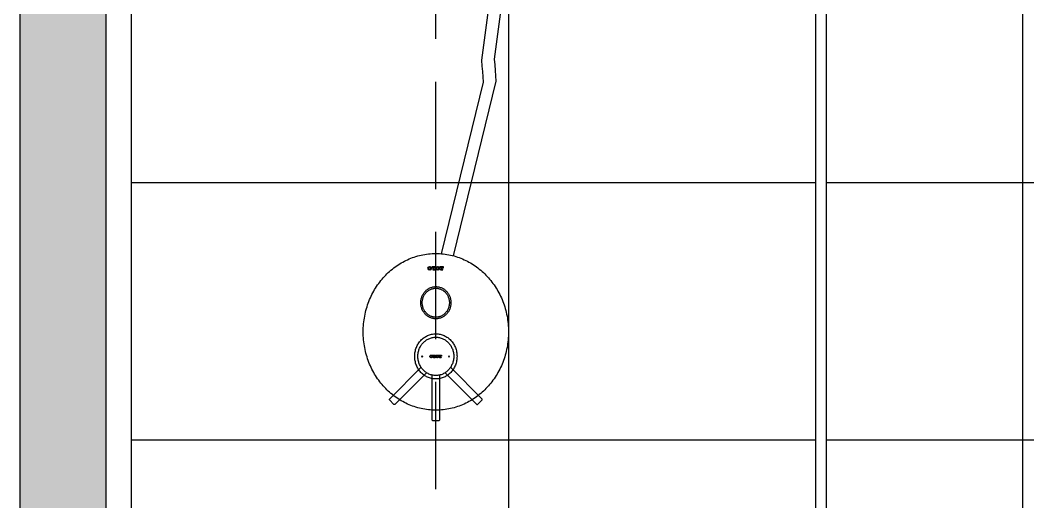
# Model space of a CAD drawing. Extents: x 468514 to 728049, y -74127 to 69080.
# Drawn here: x 635539 to 636715, y -69699 to -69137 of the extents above; entities that cross this region are included whole.
import ezdxf

# ---------------------------------------------------------------- set-up
doc = ezdxf.new("R2010")
doc.units = 0
doc.header["$LTSCALE"] = 500
doc.header["$MEASUREMENT"] = 0
doc.linetypes.add('DASH', pattern=[0.35, 0.25, -0.1])
doc.linetypes.add('HIDDEN2', pattern=[0.1875, 0.125, -0.0625])
for name, color, linetype in [('E 立面填充', 250, 'Continuous'), ('E 立面墙体', 245, 'Continuous'), ('E 立面家具、洁具', 153, 'Continuous'), ('E 立面材料分格线', 8, 'Continuous'), ('E 立面装饰完成线', 225, 'Continuous'), ('L-立面家具、洁具', 153, 'Continuous')]:
    doc.layers.add(name, color=color, linetype=linetype)

# ---------------------------------------------------------------- blocks, each defined once
blk = doc.blocks.new('A$C2F8A30B2')
at = {"linetype": 'HIDDEN2', "lineweight": -2, "ltscale": 20}
h = blk.add_hatch(color=256, dxfattribs=at)
h.dxf.hatch_style = 2
h.paths.add_polyline_path([(28.4, -13.4), (29, -12.8), (30.3, -12.6), (31.6, -12.9), (32.1, -13.4), (32.5, -14.6), (32.3, -15.6), (31.6, -16.4), (30.3, -16.7), (29.1, -16.5), (28.2, -15.4), (28.1, -14.6)])
h.paths.add_polyline_path([(29.4, -15.7), (30.3, -16.2), (31.2, -15.6), (31.4, -14.7), (31.3, -13.8), (30.8, -13.2), (30.3, -13.1), (29.4, -13.5), (29.1, -14.6)])
h = blk.add_hatch(color=256)
h.dxf.hatch_style = 2
edge = h.paths.add_edge_path()
edge.add_spline(control_points=[(34.9, -12.8), (34.9, -12.8), (34.9, -12.8), (34.9, -12.8), (34.9, -12.8), (37, -12.8), (37, -12.8), (37, -12.8), (37, -14.2), (37, -14.2), (37, -14.2), (36.5, -14.2), (36.5, -14.2), (36.5, -14.2), (36.5, -13.2), (35.7, -13.2), (35.7, -13.2), (35.4, -13.2), (35.4, -13.2), (35.4, -13.2), (35.4, -15.9), (35.4, -15.9), (35.4, -15.9), (35.6, -16.1), (35.6, -16.1), (35.6, -16.1), (36.2, -16.1), (36.2, -16.1), (36.2, -16.1), (36.2, -16.6), (36.2, -16.6), (36.2, -16.6), (34.9, -16.6), (34.9, -16.6), (34.9, -16.6), (33.6, -16.6), (33.6, -16.6), (33.6, -16.6), (33.6, -16.1), (33.6, -16.1), (33.6, -16.1), (34.2, -16.1), (34.2, -16.1), (34.2, -16.1), (34.4, -15.9), (34.4, -15.9), (34.4, -15.9), (34.4, -13.2), (34.4, -13.2), (34.4, -13.2), (34.1, -13.2), (34.1, -13.2), (34.1, -13.2), (33.3, -14.2), (33.3, -14.2), (33.3, -14.2), (32.8, -14.2), (32.8, -14.2), (32.8, -14.2), (32.8, -12.8), (32.8, -12.8), (32.8, -12.8), (34.9, -12.8), (34.9, -12.8), (34.9, -12.8), (34.9, -12.8)], knot_values=[-1, 0, 0, 0, 0, 0, 1, 1, 1, 2, 2, 2, 3, 3, 3, 4, 4, 4, 5, 5, 5, 6, 6, 6, 7, 7, 7, 8, 8, 8, 9, 9, 9, 10, 10, 10, 11, 11, 11, 12, 12, 12, 13, 13, 13, 14, 14, 14, 15, 15, 15, 16, 16, 16, 17, 17, 17, 18, 18, 18, 19, 19, 19, 20, 20, 20, 21, 21, 21, 21], degree=3, periodic=0)
h = blk.add_hatch(color=256, dxfattribs=at)
h.dxf.hatch_style = 2
h.paths.add_polyline_path([(37.7, -13.4), (38.3, -12.8), (39.5, -12.6), (40.8, -12.9), (41.4, -13.4), (41.7, -14.6), (41.6, -15.6), (40.8, -16.4), (39.5, -16.7), (38.3, -16.5), (37.4, -15.4), (37.3, -14.6)])
h.paths.add_polyline_path([(38.6, -15.7), (39.5, -16.2), (40.5, -15.6), (40.7, -14.7), (40.6, -13.8), (40.1, -13.2), (39.5, -13.1), (38.7, -13.5), (38.4, -14.6)])
h = blk.add_hatch(color=256)
h.dxf.hatch_style = 2
edge = h.paths.add_edge_path()
edge.add_spline(control_points=[(44.2, -12.8), (44.2, -12.8), (44.2, -12.8), (44.2, -12.8), (44.2, -12.8), (46.2, -12.8), (46.2, -12.8), (46.2, -12.8), (46.2, -14.2), (46.2, -14.2), (46.2, -14.2), (45.7, -14.2), (45.7, -14.2), (45.7, -14.2), (45.8, -13.2), (44.9, -13.2), (44.9, -13.2), (44.6, -13.2), (44.6, -13.2), (44.6, -13.2), (44.6, -15.9), (44.6, -15.9), (44.6, -15.9), (44.9, -16.1), (44.9, -16.1), (44.9, -16.1), (45.4, -16.1), (45.4, -16.1), (45.4, -16.1), (45.4, -16.6), (45.4, -16.6), (45.4, -16.6), (44.2, -16.6), (44.2, -16.6), (44.2, -16.6), (42.9, -16.6), (42.9, -16.6), (42.9, -16.6), (42.9, -16.1), (42.9, -16.1), (42.9, -16.1), (43.5, -16.1), (43.5, -16.1), (43.5, -16.1), (43.7, -15.9), (43.7, -15.9), (43.7, -15.9), (43.7, -13.2), (43.7, -13.2), (43.7, -13.2), (43.4, -13.2), (43.4, -13.2), (42.6, -13.2), (42.6, -14.2), (42.6, -14.2), (42.6, -14.2), (42.1, -14.2), (42.1, -14.2), (42.1, -14.2), (42.1, -12.8), (42.1, -12.8), (42.1, -12.8), (44.2, -12.8), (44.2, -12.8), (44.2, -12.8), (44.2, -12.8)], knot_values=[-1, 0, 0, 0, 0, 0, 1, 1, 1, 2, 2, 2, 3, 3, 3, 4, 4, 4, 5, 5, 5, 6, 6, 6, 7, 7, 7, 8, 8, 8, 9, 9, 9, 10, 10, 10, 11, 11, 11, 12, 12, 12, 13, 13, 13, 14, 14, 14, 15, 15, 15, 16, 16, 16, 17, 17, 17, 18, 18, 18, 19, 19, 19, 20, 20, 20, 21, 21, 21, 21], degree=3, periodic=0)
h = blk.add_hatch(color=256, dxfattribs=at)
h.dxf.hatch_style = 2
h.paths.add_polyline_path([(20.7, -117.5), (21.4, -118.2), (22.1, -117.5), (21.4, -116.8)])
h = blk.add_hatch(color=256, dxfattribs=at)
h.dxf.hatch_style = 2
h.paths.add_polyline_path([(30.6, -116.5), (31, -116), (32, -115.8), (32.9, -116.1), (33.4, -116.5), (33.6, -117.4), (33.5, -118.1), (32.9, -118.7), (32, -119), (31.1, -118.8), (30.4, -118), (30.3, -117.4)])
h.paths.add_polyline_path([(31.3, -118.2), (32, -118.6), (32.7, -118.1), (32.8, -117.4), (32.7, -116.8), (32.4, -116.3), (32, -116.2), (31.3, -116.5), (31.1, -117.4)])
h = blk.add_hatch(color=256, dxfattribs=at)
h.dxf.hatch_style = 2
h.paths.add_polyline_path([(35.5, -116), (37, -116), (37, -117.1), (36.6, -117.1), (36.1, -116.3), (35.8, -116.3), (35.8, -118.3), (36, -118.5), (36.4, -118.5), (36.4, -118.9), (35.5, -118.9), (34.5, -118.9), (34.5, -118.5), (34.9, -118.5), (35.1, -118.3), (35.1, -116.3), (34.9, -116.3), (34.3, -117.1), (33.9, -117.1), (33.9, -116)])
h = blk.add_hatch(color=256, dxfattribs=at)
h.dxf.hatch_style = 2
h.paths.add_polyline_path([(37.5, -116.5), (38, -116), (38.9, -115.8), (39.9, -116.1), (40.3, -116.5), (40.6, -117.4), (40.5, -118.1), (39.9, -118.7), (38.9, -119), (38, -118.8), (37.4, -118), (37.3, -117.4)])
h.paths.add_polyline_path([(38.2, -118.2), (38.9, -118.6), (39.7, -118.1), (39.8, -117.4), (39.7, -116.8), (39.3, -116.3), (38.9, -116.2), (38.3, -116.5), (38.1, -117.4)])
h = blk.add_hatch(color=256, dxfattribs=at)
h.dxf.hatch_style = 2
h.paths.add_polyline_path([(42.4, -116), (44, -116), (44, -117.1), (43.6, -117.1), (43, -116.3), (42.8, -116.3), (42.8, -118.3), (43, -118.5), (43.4, -118.5), (43.4, -118.9), (42.4, -118.9), (41.5, -118.9), (41.5, -118.5), (41.9, -118.5), (42.1, -118.3), (42.1, -116.3), (41.8, -116.3), (41.3, -117.1), (40.9, -117.1), (40.9, -116)])
h = blk.add_hatch(color=256, dxfattribs=at)
h.dxf.hatch_style = 2
h.paths.add_polyline_path([(51.9, -117.5), (52.6, -118.2), (53.3, -117.5), (52.6, -116.8)])
for p, q in [((99, 292.4, 0), (90.6, 228.1, 0)), ((114, 293.6, 0), (105.5, 229.3, 0)), ((90.6, 228.1, 0), (91.1, 221.3, 0)), ((105.5, 229.3, 0), (106, 222.5, 0)), ((91.1, 221.3, 0), (91.6, 214.7, 0)), ((91.6, 214.7, 0), (92, 208.5, 0)), ((106, 222.5, 0), (106.5, 215.9, 0)), ((106.5, 215.9, 0), (107, 209.7, 0)), ((92.5, 202.5, 0), (43.4, 2.4, 0)), ((107.4, 203.8, 0), (57.5, 0, 0)), ((92, 208.5, 0), (92.5, 202.5, 0)), ((107, 209.7, 0), (107.4, 203.8, 0)), ((37.1, 2.6), (37.1, 2.6)), ((28.1, -14.6), (28.4, -13.4)), ((28.2, -15.4), (28.1, -14.6)), ((29.1, -16.5), (28.2, -15.4)), ((28.4, -13.4), (29, -12.8)), ((28.4, -13.4), (28.4, -13.4)), ((29, -12.8), (30.3, -12.6)), ((29.4, -13.5), (29.1, -14.6)), ((29.1, -14.6), (29.4, -15.7)), ((30.3, -16.7), (29.1, -16.5)), ((30.3, -13.1), (29.4, -13.5)), ((29.4, -15.7), (30.3, -16.2)), ((29.4, -15.7), (29.4, -15.7)), ((30.3, -12.6), (31.6, -12.9)), ((30.8, -13.2), (30.3, -13.1)), ((30.3, -16.2), (31.2, -15.6)), ((31.6, -16.4), (30.3, -16.7)), ((31.3, -13.8), (30.8, -13.2)), ((31.2, -15.6), (31.4, -14.7)), ((31.4, -14.7), (31.3, -13.8)), ((31.6, -12.9), (32.1, -13.4)), ((32.3, -15.6), (31.6, -16.4)), ((32.1, -13.4), (32.5, -14.6)), ((32.5, -14.6), (32.3, -15.6)), ((37.3, -14.6), (37.7, -13.4)), ((37.4, -15.4), (37.3, -14.6)), ((38.3, -16.5), (37.4, -15.4)), ((37.7, -13.4), (38.3, -12.8)), ((37.7, -13.4), (37.7, -13.4)), ((38.3, -12.8), (39.5, -12.6)), ((39.5, -16.7), (38.3, -16.5)), ((38.7, -13.5), (38.4, -14.6)), ((38.4, -14.6), (38.6, -15.7)), ((38.6, -15.7), (39.5, -16.2)), ((38.6, -15.7), (38.6, -15.7)), ((39.5, -13.1), (38.7, -13.5)), ((39.5, -12.6), (40.8, -12.9)), ((40.1, -13.2), (39.5, -13.1)), ((39.5, -16.2), (40.5, -15.6)), ((40.8, -16.4), (39.5, -16.7)), ((40.6, -13.8), (40.1, -13.2)), ((40.5, -15.6), (40.7, -14.7)), ((40.7, -14.7), (40.6, -13.8)), ((40.8, -12.9), (41.4, -13.4)), ((41.6, -15.6), (40.8, -16.4)), ((41.4, -13.4), (41.7, -14.6)), ((41.7, -14.6), (41.6, -15.6)), ((122.1, -89), (122.1, -89)), ((21.4, -116.8), (20.7, -117.5)), ((20.7, -117.5), (21.4, -118.2)), ((20.7, -117.5), (20.7, -117.5)), ((22.1, -117.5), (21.4, -116.8)), ((21.4, -118.2), (22.1, -117.5)), ((30.3, -117.4), (30.6, -116.5)), ((30.4, -118), (30.3, -117.4)), ((30.6, -116.5), (31, -116)), ((30.6, -116.5), (30.6, -116.5)), ((31, -116), (32, -115.8)), ((31.3, -116.5), (31.1, -117.4)), ((31.1, -117.4), (31.3, -118.2)), ((32, -116.2), (31.3, -116.5)), ((32, -115.8), (32.9, -116.1)), ((32.4, -116.3), (32, -116.2)), ((32.7, -116.8), (32.4, -116.3)), ((32.8, -117.4), (32.7, -116.8)), ((32.7, -118.1), (32.8, -117.4)), ((32.9, -116.1), (33.4, -116.5)), ((33.4, -116.5), (33.6, -117.4)), ((33.6, -117.4), (33.5, -118.1)), ((33.9, -117.1), (33.9, -116)), ((33.9, -116), (35.5, -116)), ((34.3, -117.1), (33.9, -117.1)), ((34.9, -116.3), (34.3, -117.1)), ((35.1, -116.3), (34.9, -116.3)), ((35.1, -118.3), (35.1, -116.3)), ((35.5, -116), (37, -116)), ((35.5, -116), (35.5, -116)), ((36.1, -116.3), (35.8, -116.3)), ((35.8, -116.3), (35.8, -118.3)), ((36.6, -117.1), (36.1, -116.3)), ((37, -117.1), (36.6, -117.1)), ((37, -116), (37, -117.1)), ((37.3, -117.4), (37.5, -116.5)), ((37.4, -118), (37.3, -117.4)), ((37.5, -116.5), (38, -116)), ((37.5, -116.5), (37.5, -116.5)), ((38, -116), (38.9, -115.8)), ((38.3, -116.5), (38.1, -117.4)), ((38.1, -117.4), (38.2, -118.2)), ((38.9, -116.2), (38.3, -116.5)), ((38.9, -115.8), (39.9, -116.1)), ((39.3, -116.3), (38.9, -116.2)), ((39.7, -116.8), (39.3, -116.3)), ((39.8, -117.4), (39.7, -116.8)), ((39.7, -118.1), (39.8, -117.4)), ((39.9, -116.1), (40.3, -116.5)), ((40.3, -116.5), (40.6, -117.4)), ((40.6, -117.4), (40.5, -118.1)), ((40.9, -117.1), (40.9, -116)), ((40.9, -116), (42.4, -116)), ((41.3, -117.1), (40.9, -117.1)), ((41.8, -116.3), (41.3, -117.1)), ((42.1, -116.3), (41.8, -116.3)), ((42.1, -118.3), (42.1, -116.3)), ((42.4, -116), (44, -116)), ((42.4, -116), (42.4, -116)), ((43, -116.3), (42.8, -116.3)), ((42.8, -116.3), (42.8, -118.3)), ((43.6, -117.1), (43, -116.3)), ((44, -117.1), (43.6, -117.1)), ((44, -116), (44, -117.1)), ((52.6, -116.8), (51.9, -117.5)), ((51.9, -117.5), (52.6, -118.2)), ((51.9, -117.5), (51.9, -117.5)), ((53.3, -117.5), (52.6, -116.8)), ((52.6, -118.2), (53.3, -117.5)), ((31.1, -118.8), (30.4, -118)), ((32, -119), (31.1, -118.8)), ((31.3, -118.2), (32, -118.6)), ((31.3, -118.2), (31.3, -118.2)), ((32, -118.6), (32.7, -118.1)), ((32.9, -118.7), (32, -119)), ((33.5, -118.1), (32.9, -118.7)), ((34.5, -118.9), (34.5, -118.5)), ((34.5, -118.5), (34.9, -118.5)), ((35.5, -118.9), (34.5, -118.9)), ((34.9, -118.5), (35.1, -118.3)), ((36.4, -118.9), (35.5, -118.9)), ((35.8, -118.3), (36, -118.5)), ((36, -118.5), (36.4, -118.5)), ((36.4, -118.5), (36.4, -118.9)), ((38, -118.8), (37.4, -118)), ((38.9, -119), (38, -118.8)), ((38.2, -118.2), (38.9, -118.6)), ((38.2, -118.2), (38.2, -118.2)), ((38.9, -118.6), (39.7, -118.1)), ((39.9, -118.7), (38.9, -119)), ((40.5, -118.1), (39.9, -118.7)), ((41.5, -118.9), (41.5, -118.5)), ((41.5, -118.5), (41.9, -118.5)), ((42.4, -118.9), (41.5, -118.9)), ((41.9, -118.5), (42.1, -118.3)), ((43.4, -118.9), (42.4, -118.9)), ((42.8, -118.3), (43, -118.5)), ((43, -118.5), (43.4, -118.5)), ((43.4, -118.5), (43.4, -118.9)), ((-17, -167.1), (20, -130.1)), ((26.4, -136.5), (-10.6, -173.5)), ((26.4, -136.5), (26.4, -136.5)), ((32.7, -139.2), (32.7, -191.5)), ((32.7, -139.2), (32.7, -139.2)), ((41.8, -191.5), (41.8, -139.2)), ((48.1, -136.5), (85, -173.5)), ((48.1, -136.5), (48.1, -136.5)), ((91.5, -167.1), (54.5, -130.1)), ((-17, -168.1), (-17, -167.1)), ((-11.6, -173.5), (-17, -168.1)), ((-10.6, -173.5), (-11.6, -173.5)), ((85, -173.5), (86.1, -173.5)), ((86.1, -173.5), (91.5, -168.1)), ((91.5, -168.1), (91.5, -167.1)), ((32.7, -191.5), (33.5, -192.3)), ((33.5, -192.3), (41.1, -192.3)), ((41.1, -192.3), (41.8, -191.5))]:
    blk.add_line(p, q, dxfattribs=at)
for points, knots in [([(-47.5, -88.8), (-47.5, -139.2), (-9.6, -180.1), (37.3, -180.1), (84.1, -180.1), (122.1, -139.2), (122.1, -88.8), (122.1, -38.3), (84.1, 2.6), (37.3, 2.6), (-9.6, 2.6), (-47.5, -38.3), (-47.5, -88.8), (-47.5, -88.8), (-47.5, -88.8), (-47.5, -88.8)], [0, 0, 0, 0, 1, 1, 1, 2, 2, 2, 3, 3, 3, 4, 4, 4, 5, 5, 5, 5]), ([(34.9, -12.8), (34.9, -12.8), (37, -12.8), (37, -12.8), (37, -12.8), (37, -14.2), (37, -14.2), (37, -14.2), (36.5, -14.2), (36.5, -14.2), (36.5, -14.2), (36.5, -13.2), (35.7, -13.2), (35.7, -13.2), (35.4, -13.2), (35.4, -13.2), (35.4, -13.2), (35.4, -15.9), (35.4, -15.9), (35.4, -15.9), (35.6, -16.1), (35.6, -16.1), (35.6, -16.1), (36.2, -16.1), (36.2, -16.1), (36.2, -16.1), (36.2, -16.6), (36.2, -16.6), (36.2, -16.6), (34.9, -16.6), (34.9, -16.6), (34.9, -16.6), (33.6, -16.6), (33.6, -16.6), (33.6, -16.6), (33.6, -16.1), (33.6, -16.1), (33.6, -16.1), (34.2, -16.1), (34.2, -16.1), (34.2, -16.1), (34.4, -15.9), (34.4, -15.9), (34.4, -15.9), (34.4, -13.2), (34.4, -13.2), (34.4, -13.2), (34.1, -13.2), (34.1, -13.2), (34.1, -13.2), (33.3, -14.2), (33.3, -14.2), (33.3, -14.2), (32.8, -14.2), (32.8, -14.2), (32.8, -14.2), (32.8, -12.8), (32.8, -12.8), (32.8, -12.8), (34.9, -12.8), (34.9, -12.8), (34.9, -12.8), (34.9, -12.8), (34.9, -12.8)], [0, 0, 0, 0, 1, 1, 1, 2, 2, 2, 3, 3, 3, 4, 4, 4, 5, 5, 5, 6, 6, 6, 7, 7, 7, 8, 8, 8, 9, 9, 9, 10, 10, 10, 11, 11, 11, 12, 12, 12, 13, 13, 13, 14, 14, 14, 15, 15, 15, 16, 16, 16, 17, 17, 17, 18, 18, 18, 19, 19, 19, 20, 20, 20, 21, 21, 21, 21]), ([(44.2, -12.8), (44.2, -12.8), (46.2, -12.8), (46.2, -12.8), (46.2, -12.8), (46.2, -14.2), (46.2, -14.2), (46.2, -14.2), (45.7, -14.2), (45.7, -14.2), (45.7, -14.2), (45.8, -13.2), (44.9, -13.2), (44.9, -13.2), (44.6, -13.2), (44.6, -13.2), (44.6, -13.2), (44.6, -15.9), (44.6, -15.9), (44.6, -15.9), (44.9, -16.1), (44.9, -16.1), (44.9, -16.1), (45.4, -16.1), (45.4, -16.1), (45.4, -16.1), (45.4, -16.6), (45.4, -16.6), (45.4, -16.6), (44.2, -16.6), (44.2, -16.6), (44.2, -16.6), (42.9, -16.6), (42.9, -16.6), (42.9, -16.6), (42.9, -16.1), (42.9, -16.1), (42.9, -16.1), (43.5, -16.1), (43.5, -16.1), (43.5, -16.1), (43.7, -15.9), (43.7, -15.9), (43.7, -15.9), (43.7, -13.2), (43.7, -13.2), (43.7, -13.2), (43.4, -13.2), (43.4, -13.2), (42.6, -13.2), (42.6, -14.2), (42.6, -14.2), (42.6, -14.2), (42.1, -14.2), (42.1, -14.2), (42.1, -14.2), (42.1, -12.8), (42.1, -12.8), (42.1, -12.8), (44.2, -12.8), (44.2, -12.8), (44.2, -12.8), (44.2, -12.8), (44.2, -12.8)], [0, 0, 0, 0, 1, 1, 1, 2, 2, 2, 3, 3, 3, 4, 4, 4, 5, 5, 5, 6, 6, 6, 7, 7, 7, 8, 8, 8, 9, 9, 9, 10, 10, 10, 11, 11, 11, 12, 12, 12, 13, 13, 13, 14, 14, 14, 15, 15, 15, 16, 16, 16, 17, 17, 17, 18, 18, 18, 19, 19, 19, 20, 20, 20, 21, 21, 21, 21]), ([(54.9, -54.8), (54.9, -44.4), (47, -36), (37.3, -36), (27.6, -36), (19.7, -44.4), (19.7, -54.8), (19.7, -65.1), (27.6, -73.5), (37.3, -73.5), (47, -73.5), (54.9, -65.1), (54.9, -54.8), (54.9, -54.8), (54.9, -54.8), (54.9, -54.8)], [0, 0, 0, 0, 1, 1, 1, 2, 2, 2, 3, 3, 3, 4, 4, 4, 5, 5, 5, 5]), ([(53.1, -54.8), (53.1, -45.4), (46, -37.9), (37.3, -37.9), (28.5, -37.9), (21.4, -45.4), (21.4, -54.8), (21.4, -64.1), (28.5, -71.7), (37.3, -71.7), (46, -71.7), (53.1, -64.1), (53.1, -54.8), (53.1, -54.8), (53.1, -54.8), (53.1, -54.8)], [0, 0, 0, 0, 1, 1, 1, 2, 2, 2, 3, 3, 3, 4, 4, 4, 5, 5, 5, 5]), ([(62, -117.3), (62, -102.8), (50.9, -91), (37.3, -91), (23.6, -91), (12.6, -102.8), (12.6, -117.3), (12.6, -131.9), (23.6, -143.7), (37.3, -143.7), (50.9, -143.7), (62, -131.9), (62, -117.3), (62, -117.3), (62, -117.3), (62, -117.3)], [0, 0, 0, 0, 1, 1, 1, 2, 2, 2, 3, 3, 3, 4, 4, 4, 5, 5, 5, 5]), ([(58.2, -117.3), (58.2, -105), (48.8, -95), (37.3, -95), (25.7, -95), (16.3, -105), (16.3, -117.3), (16.3, -129.7), (25.7, -139.7), (37.3, -139.7), (48.8, -139.7), (58.2, -129.7), (58.2, -117.3), (58.2, -117.3), (58.2, -117.3), (58.2, -117.3)], [0, 0, 0, 0, 1, 1, 1, 2, 2, 2, 3, 3, 3, 4, 4, 4, 5, 5, 5, 5])]:
    blk.add_open_spline(points, degree=3, knots=knots, dxfattribs=at)

msp = doc.modelspace()

# ---------------------------------------------------------------- hatches: boundary and pattern name
at = {"layer": 'E 立面填充'}
h = msp.add_hatch(dxfattribs=at)
h.set_pattern_fill('_USER', color=256, scale=600, angle=90, pattern_type=0)
h.set_pattern_definition([(90, (637908.8, -70526.5), (-600, 4e-14), [])])
h.paths.add_polyline_path([(636479.8, -70476.5), (636498.8, -70476.5), (636498.8, -70526.5), (637908.8, -70526.5), (637908.8, -68126.5), (635668.8, -68126.5), (635668.8, -70526.5), (636448.8, -70526.5), (636448.8, -70476.5), (636467.8, -70476.5), (636467.8, -68446.5), (636463.8, -68446.5), (636463.8, -68426.5), (636483.8, -68426.5), (636483.8, -68446.5), (636479.8, -68446.5)])
h = msp.add_hatch(dxfattribs=at)
h.set_pattern_fill('_USER', color=256, scale=300, pattern_type=0)
h.set_pattern_definition([(0, (635668.82, -70526.5), (0, 300), [])])
h.paths.add_polyline_path([(636479.8, -70476.5), (636498.8, -70476.5), (636498.8, -70526.5), (637908.8, -70526.5), (637908.8, -68126.5), (635668.8, -68126.5), (635668.8, -70526.5), (636448.8, -70526.5), (636448.8, -70476.5), (636467.8, -70476.5), (636467.8, -68446.5), (636463.8, -68446.5), (636463.8, -68426.5), (636483.8, -68426.5), (636483.8, -68446.5), (636479.8, -68446.5)])
at = {"layer": 'E 立面墙体'}
h = msp.add_hatch(dxfattribs=at)
h.set_pattern_fill('钢筋混凝土', color=250, scale=10, pattern_type=2)
h.set_pattern_definition([(45, (141444.856, -72201.5), (-35.355339, 35.355339), []), (50, (141444.856, -72201.5), (71.726018, -6.2752135), [7.5, -82.5]), (355, (141444.86, -72201.5), (-13.875133, 75.219213), [6, -66]), (100.4514, (141450.833, -72202.02), (57.850938, 68.943954), [6.374019, -70.114211]), (46.1842, (141444.86, -72181.5), (106.724105, -16.551901), [11.25, -123.75]), (96.6356, (141453.75, -72182.88), (93.46627, 97.411787), [9.56103, -105.1713]), (351.1842, (141444.86, -72181.5), (93.466195, 97.41186), [9, -99]), (21, (141454.856, -72186.5), (59.690705, -40.261889), [7.5, -82.5]), (326, (141454.86, -72186.5), (24.331533, 72.515005), [6, -66]), (71.4514, (141459.83, -72189.855), (84.022263, 32.25305), [6.374019, -70.114211]), (37.5, (141444.856, -72201.5), (1.2159855, 33.2893854), [0.5, -65.2, 0.5, -67, 0.5, -66.25]), (7.5, (141444.856, -72201.5), (26.3069537, 39.4411712), [0.5, -38.2, 0.5, -63.7, 0.5, -25.25]), (327.5, (141422.556, -72201.5), (53.3822436, -2.2554872), [0.5, -25, 0.5, -78, 0.5, -103.5]), (317.5, (141412.556, -72201.5), (58.318617, 10.0104982), [0.5, -32.5, 0.5, -51.8, 0.5, -73.5])])
h.paths.add_polyline_path([(635638.8, -70576.5), (635538.8, -70576.5), (635538.8, -67576.5), (635638.8, -67576.5)])

# ---------------------------------------------------------------- linework, layer by layer
msp.add_lwpolyline([(635638.8, -70576.5), (635538.8, -70576.5), (635538.8, -67576.5), (635638.8, -67576.5)], close=True, dxfattribs=at)
at = {"layer": 'E 立面家具、洁具'}
msp.add_lwpolyline([(636479.8, -70476.5), (636467.8, -70476.5), (636467.8, -68446.5), (636479.8, -68446.5)], close=True, dxfattribs=at)
at = {"layer": 'E 立面材料分格线', "linetype": 'DASH'}
msp.add_line((636024.1, -70034), (636024.1, -68331.3), dxfattribs=at)
at = {"layer": 'E 立面装饰完成线'}
msp.add_lwpolyline([(635668.8, -70526.5), (635668.8, -68126.5)], dxfattribs=at)

# ---------------------------------------------------------------- block references
at = {"layer": 'L-立面家具、洁具'}
msp.add_blockref('A$C2F8A30B2', (635986.8, -69411.8), dxfattribs=at)

doc.saveas('drawing.dxf')
